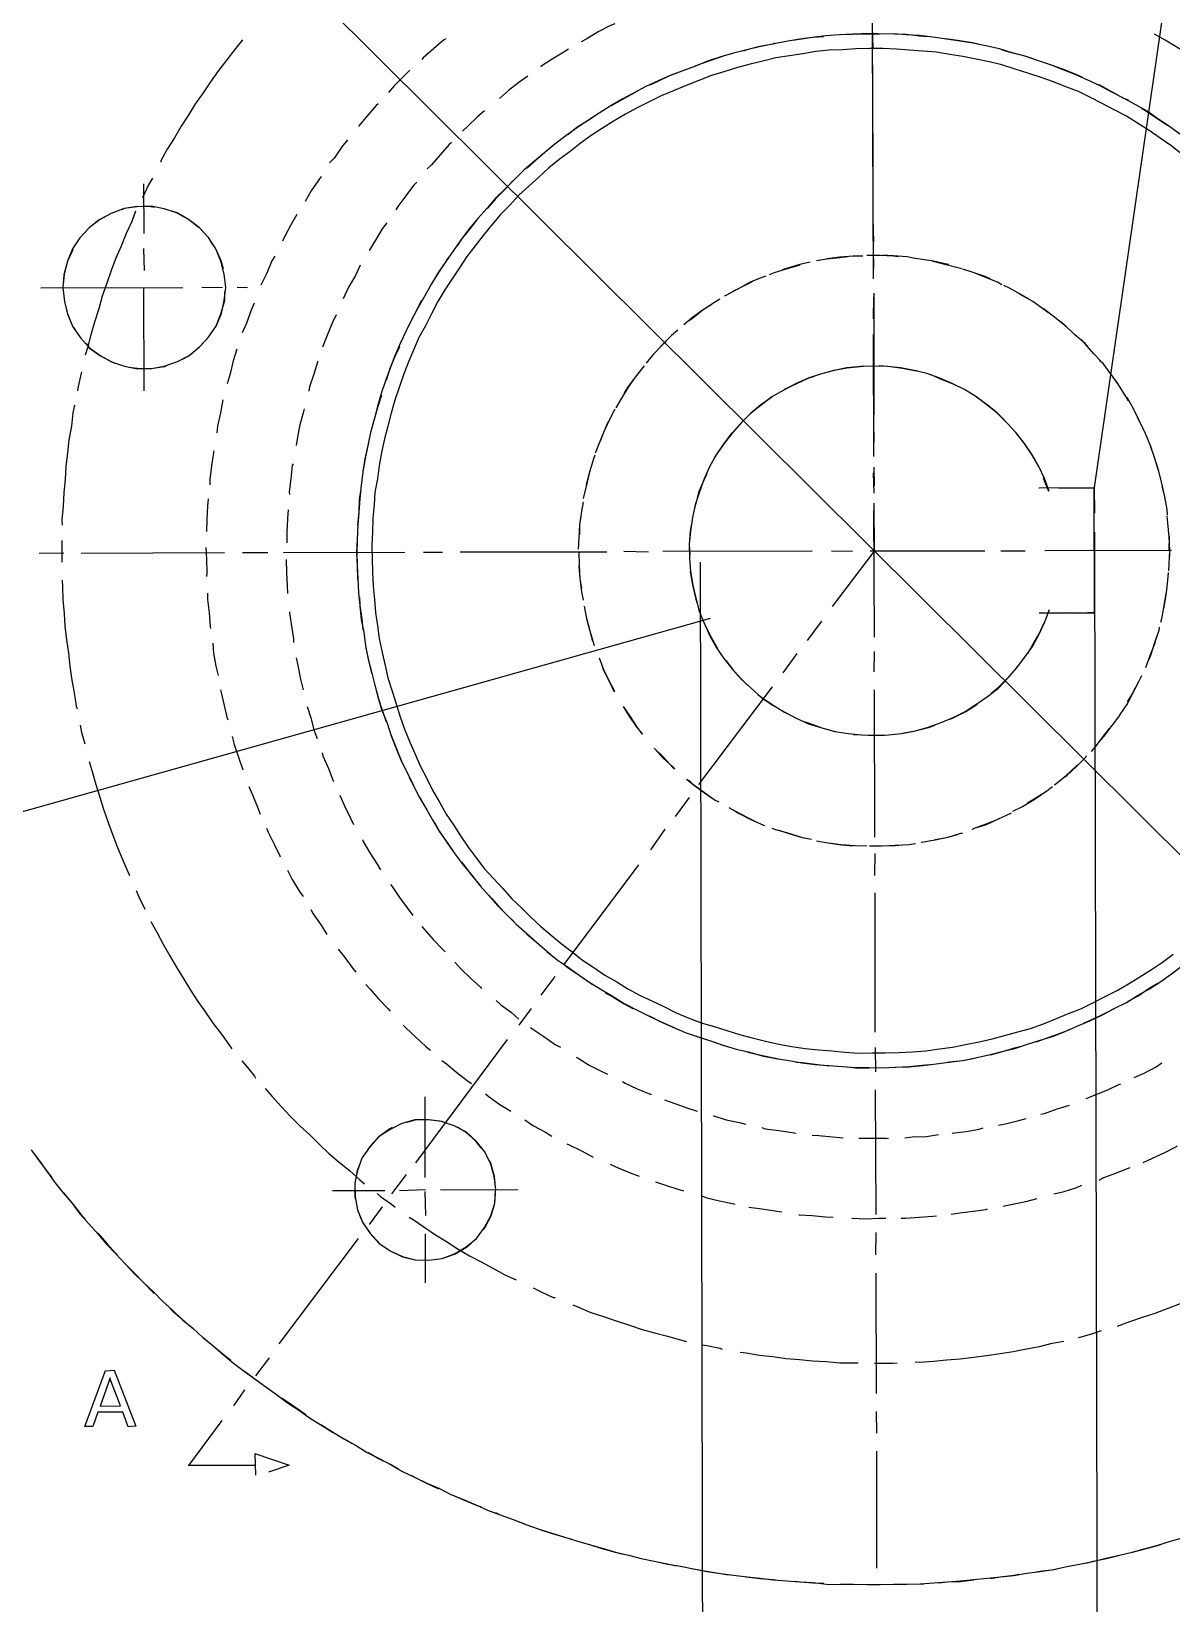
# Model space of a CAD drawing. Header units: millimetres. Extents: x -1 to 561, y -1 to 421.
# Drawn here: x 99.2 to 201.4, y 199.8 to 340.8 of the extents above; entities that cross this region are included whole.
import ezdxf

# ---------------------------------------------------------------- set-up
doc = ezdxf.new("R2010")
doc.units = ezdxf.units.MM

msp = doc.modelspace()

# ---------------------------------------------------------------- linework, layer by layer
for points in [[(208.26, 394.89), (194.51, 299.88)], [(242.33, 227.06), (110.8, 357.84)], [(174.61, 337.05), (174.61, 347.39)], [(151.5, 341.49), (151.12, 341.33), (150.03, 340.76), (149.01, 340.15), (148.49, 339.88)], [(118.13, 340.06), (117.4, 339.16), (116.71, 338.25), (115.97, 337.3), (115.25, 336.27), (114.61, 335.3), (113.92, 334.33), (113.26, 333.27), (112.62, 332.3), (112.02, 331.26), (111.38, 330.25), (110.81, 329.19), (110.81, 329.08)], [(202.19, 331.57), (201.26, 332.26), (200.21, 332.96), (199.24, 333.64), (198.19, 334.25), (197.12, 334.82), (196.09, 335.36), (194.99, 335.96), (193.94, 336.43), (192.8, 336.95), (191.71, 337.35), (190.59, 337.8), (189.41, 338.2), (188.31, 338.57), (187.14, 338.88), (186, 339.24), (184.79, 339.51), (183.63, 339.75), (182.45, 339.94), (181.27, 340.12), (180.04, 340.3), (178.84, 340.43), (177.67, 340.49), (176.47, 340.58), (175.27, 340.55), (174.05, 340.55), (172.86, 340.54), (171.66, 340.49), (170.45, 340.41), (169.2, 340.27), (168.06, 340.11), (166.87, 339.89), (165.65, 339.67), (164.46, 339.41), (163.35, 339.14), (162.17, 338.84), (161.03, 338.53), (159.83, 338.14), (158.75, 337.69), (157.61, 337.27), (156.49, 336.84), (155.35, 336.33), (154.3, 335.86), (153.2, 335.27), (152.17, 334.71), (151.11, 334.1), (150.11, 333.47), (149.08, 332.8), (148.09, 332.13), (147.12, 331.44), (146.14, 330.7), (145.25, 329.95), (144.3, 329.17), (143.38, 328.38), (142.55, 327.54), (141.7, 326.71), (140.82, 325.85), (140.05, 324.94), (139.22, 324.03), (138.51, 323.08), (137.74, 322.13), (137.06, 321.14), (136.36, 320.15), (135.71, 319.18), (135.06, 318.17), (134.47, 317.08), (133.87, 316.05), (133.32, 314.99), (132.79, 313.93), (132.26, 312.8), (131.79, 311.71), (131.38, 310.58), (130.95, 309.46), (130.57, 308.31), (130.23, 307.16), (129.93, 305.98), (129.6, 304.83), (129.35, 303.66), (129.1, 302.45), (128.91, 301.3), (128.78, 300.08), (128.65, 298.9), (128.55, 297.67), (128.48, 296.51), (128.42, 295.25), (128.36, 294.07), (128.42, 292.88), (128.47, 291.66), (128.52, 290.48), (128.65, 289.27), (128.77, 288.06), (128.99, 286.92), (129.15, 285.69), (129.39, 284.5), (129.69, 283.36), (129.98, 282.15), (130.28, 280.99), (130.63, 279.91), (131.09, 278.74), (131.46, 277.61), (131.9, 276.47), (132.36, 275.36), (132.88, 274.31), (133.44, 273.22), (133.97, 272.14), (134.55, 271.12), (135.15, 270.08), (135.79, 269), (136.47, 268.04), (137.17, 267.03), (137.89, 266.08), (138.66, 265.13), (139.42, 264.2), (140.18, 263.32), (141, 262.39), (141.88, 261.51), (142.68, 260.71), (143.62, 259.87), (144.5, 259.1), (145.41, 258.28), (146.33, 257.53), (147.32, 256.86), (148.32, 256.13), (149.28, 255.48), (150.34, 254.82), (151.37, 254.22), (152.36, 253.61), (153.45, 253.02), (154.54, 252.5), (155.6, 252), (156.75, 251.48), (157.83, 251.01), (158.99, 250.61), (160.1, 250.24), (161.24, 249.85), (162.39, 249.51), (163.6, 249.23), (164.74, 248.9), (165.95, 248.66), (167.14, 248.5), (168.29, 248.28), (169.48, 248.14), (170.69, 248.03), (171.92, 247.94), (173.11, 247.86), (174.32, 247.86), (175.48, 247.84), (176.68, 247.89), (177.91, 247.92), (179.14, 248.05), (180.32, 248.18), (181.48, 248.34), (182.68, 248.49), (183.85, 248.73), (185.05, 248.99), (186.23, 249.29), (187.38, 249.57), (188.53, 249.95), (189.67, 250.32), (190.84, 250.68), (191.97, 251.12), (193.04, 251.59), (194.12, 252.06), (195.24, 252.59), (196.3, 253.15), (197.4, 253.69), (198.4, 254.32), (199.47, 254.93), (200.49, 255.58), (201.43, 256.27), (202.42, 257)], [(136.36, 340.14), (136.16, 340.02), (135.26, 339.23), (134.32, 338.42), (134.2, 338.28)], [(170.22, 340.32), (169.26, 340.27), (168.03, 340.08), (167.51, 339.99)], [(175.11, 340.58), (174.05, 340.61), (172.82, 340.52), (171.73, 340.49)], [(174.6, 341.22), (174.65, 339.28)], [(179.49, 340.33), (178.84, 340.38), (177.65, 340.52), (176.59, 340.55)], [(184.62, 339.53), (183.59, 339.77), (182.45, 339.95), (181.21, 340.14), (181.17, 340.11)], [(202.84, 338.83), (201.86, 339.43), (200.86, 340.03), (199.92, 340.56)], [(202.37, 329.8), (201.38, 330.57), (200.42, 331.23), (199.42, 331.9), (198.4, 332.57), (197.39, 333.21), (196.28, 333.76), (195.23, 334.33), (194.16, 334.86), (193.1, 335.41), (191.97, 335.84), (190.85, 336.28), (189.74, 336.68), (188.54, 337.06), (187.43, 337.42), (186.22, 337.79), (185.07, 338.08), (183.92, 338.3), (182.72, 338.55), (181.57, 338.74), (180.35, 338.93), (179.13, 339.03), (177.92, 339.13), (176.78, 339.2), (175.55, 339.28), (174.35, 339.28), (173.14, 339.24), (171.92, 339.16), (170.74, 339.11), (169.55, 338.99), (168.36, 338.8), (167.17, 338.6), (165.96, 338.42), (164.8, 338.12), (163.64, 337.87), (162.42, 337.53), (161.3, 337.18), (160.19, 336.84), (159.04, 336.41), (157.91, 335.95), (156.82, 335.5), (155.67, 335.01), (154.59, 334.48), (153.53, 333.94), (152.47, 333.39), (151.46, 332.77), (150.4, 332.12), (149.39, 331.45), (148.4, 330.76), (147.5, 330.04), (146.52, 329.32), (145.59, 328.56), (144.71, 327.72), (143.8, 326.91), (142.9, 326.1), (142.09, 325.22), (141.25, 324.37), (140.48, 323.44), (139.72, 322.5), (139, 321.56), (138.25, 320.61), (137.57, 319.58), (136.92, 318.6), (136.28, 317.61), (135.63, 316.57), (135.06, 315.48), (134.52, 314.4), (133.94, 313.34), (133.47, 312.21), (133.02, 311.15), (132.57, 310.01), (132.16, 308.86), (131.79, 307.73), (131.46, 306.57), (131.17, 305.4), (130.86, 304.26), (130.59, 303.04), (130.38, 301.86), (130.22, 300.67), (130, 299.47), (129.92, 298.33), (129.8, 297.13), (129.77, 295.88), (129.72, 294.69), (129.75, 293.5), (129.77, 292.27), (129.85, 291.05), (129.95, 289.85), (130.05, 288.68), (130.23, 287.49), (130.39, 286.33), (130.66, 285.08), (130.92, 283.91), (131.17, 282.8), (131.54, 281.63), (131.9, 280.47), (132.27, 279.32), (132.65, 278.22), (133.12, 277.03), (133.61, 275.96), (134.08, 274.86), (134.64, 273.79), (135.16, 272.75), (135.8, 271.66), (136.38, 270.6), (137.06, 269.64), (137.68, 268.63), (138.36, 267.61), (139.09, 266.66), (139.84, 265.69), (140.63, 264.8), (141.47, 263.92), (142.29, 262.99), (143.14, 262.19), (143.98, 261.34), (144.85, 260.54), (145.79, 259.73), (146.71, 258.97), (147.69, 258.24), (148.61, 257.5), (149.63, 256.82), (150.61, 256.15), (151.69, 255.55), (152.68, 254.91), (153.78, 254.33), (154.83, 253.83), (155.91, 253.32), (157.02, 252.77), (158.1, 252.31), (159.27, 251.88), (160.42, 251.54), (161.56, 251.18), (162.7, 250.82), (163.83, 250.51), (165.03, 250.23), (166.22, 249.94), (167.4, 249.73), (168.58, 249.56), (169.78, 249.45), (170.98, 249.35), (172.15, 249.23), (173.37, 249.15), (174.6, 249.18), (175.77, 249.18), (176.98, 249.2), (178.21, 249.27), (179.41, 249.37), (180.62, 249.52), (181.79, 249.69), (182.95, 249.93), (184.19, 250.16), (185.35, 250.44), (186.47, 250.72), (187.64, 251.05), (188.79, 251.37), (189.97, 251.79), (191.11, 252.25), (192.19, 252.69), (193.31, 253.12), (194.37, 253.67), (195.44, 254.21), (196.55, 254.77), (197.59, 255.38), (198.59, 255.98), (199.65, 256.64), (200.64, 257.3), (201.57, 258.02)], [(147.36, 339.21), (146.94, 338.95), (145.9, 338.31), (144.87, 337.66), (144.9, 337.62)], [(161.41, 338.64), (160.98, 338.5), (159.84, 338.11), (158.69, 337.69), (158.65, 337.71)], [(165.85, 339.74), (165.68, 339.65), (164.48, 339.45), (163.34, 339.14), (163.04, 339.04)], [(189.04, 338.34), (188.27, 338.57), (187.1, 338.88), (186.26, 339.13)], [(133.13, 337.32), (132.57, 336.75), (131.73, 335.91), (131.21, 335.31)], [(157.08, 337.06), (156.49, 336.85), (155.36, 336.32), (154.64, 335.97)], [(174.63, 337.81), (174.65, 325.57)], [(193.41, 336.69), (192.79, 336.96), (191.7, 337.4), (190.57, 337.79), (190.49, 337.81)], [(143.72, 336.79), (142.91, 336.22), (141.99, 335.51), (141.16, 334.79)], [(197.57, 334.62), (197.11, 334.82), (196.08, 335.37), (195, 335.97), (194.8, 336.04)], [(130.29, 334.31), (130.1, 334.15), (129.35, 333.29), (128.55, 332.32), (128.52, 332.28)], [(153.48, 335.4), (153.22, 335.26), (152.14, 334.67), (151.19, 334.13)], [(174.66, 333.4), (174.66, 335.54)], [(139.82, 333.69), (139.22, 333.18), (138.33, 332.31), (137.85, 331.85)], [(149.73, 333.19), (149.12, 332.81), (148.11, 332.17), (147.29, 331.52)], [(201.07, 332.36), (200.22, 332.94), (199.2, 333.62), (198.74, 333.89)], [(174.72, 318.66), (174.66, 331.97)], [(127.55, 331.07), (127.04, 330.46), (126.37, 329.47), (125.94, 329)], [(136.87, 330.83), (136.65, 330.65), (135.85, 329.73), (135.06, 328.82), (134.68, 328.48)], [(145.98, 330.58), (145.25, 329.93), (144.33, 329.16), (143.66, 328.54)], [(110.04, 327.63), (109.7, 327.05), (109.19, 325.94), (109.13, 325.94)], [(125.18, 327.78), (124.98, 327.5), (124.29, 326.5), (123.75, 325.55)], [(133.76, 327.28), (133.47, 326.97), (132.78, 326.06), (132.04, 325.1), (131.88, 324.79)], [(142.38, 327.4), (141.68, 326.66), (140.85, 325.82), (140.06, 324.93), (140.06, 324.91)], [(109.31, 322.67), (109.29, 327.12)], [(108.54, 324.69), (108.19, 323.76), (107.68, 322.68), (107.25, 321.53), (106.77, 320.46), (106.36, 319.35), (105.97, 318.22), (105.55, 317.04), (105.23, 315.93), (104.85, 314.73), (104.53, 313.57), (104.21, 312.42), (104, 311.76)], [(110.21, 325.01), (109.88, 325.06), (108.69, 325.1), (107.5, 324.91), (107.3, 324.79)], [(114.18, 323.22), (113.28, 323.93), (112.25, 324.53), (111.79, 324.68)], [(123.01, 324.38), (122.44, 323.38), (121.88, 322.38), (121.7, 321.98)], [(105.85, 324.19), (105.28, 323.91), (104.37, 323.18), (103.9, 322.67)], [(131.07, 323.63), (130.66, 323.08), (130.06, 322.08), (129.47, 321.15)], [(139.05, 323.8), (138.45, 323.09), (137.75, 322.17), (137.36, 321.57)], [(174.66, 324.01), (174.71, 321.93)], [(116.41, 319.49), (116.21, 320.22), (115.72, 321.29), (115.29, 321.95)], [(102.92, 321.22), (102.43, 320.18), (102.12, 319.04), (102.03, 318.11)], [(109.34, 319.36), (109.29, 321.33)], [(121.02, 320.65), (120.76, 320.23), (120.3, 319.12), (119.78, 318.03), (119.76, 318.05)], [(136.55, 320.47), (136.36, 320.17), (135.71, 319.19), (135.08, 318.15), (134.83, 317.73)], [(172.38, 320.57), (171.71, 320.5), (170.49, 320.38), (169.59, 320.23)], [(173.74, 320.65), (172.89, 320.64), (171.7, 320.56), (170.52, 320.4)], [(176.92, 320.58), (176.47, 320.63), (175.31, 320.71), (174.11, 320.71)], [(174.7, 320.39), (174.67, 318.61)], [(178.57, 320.41), (177.73, 320.58), (176.5, 320.68), (175.51, 320.72)], [(181.47, 319.88), (181.27, 319.92), (180.09, 320.19), (178.9, 320.36), (178.45, 320.43)], [(182.62, 319.49), (182.4, 319.57), (181.23, 319.87), (180.09, 320.16), (179.91, 320.23)], [(128.68, 319.83), (128.25, 318.91), (127.64, 317.86), (127.15, 316.82)], [(165.07, 318.85), (164.69, 318.73), (163.59, 318.27), (162.54, 317.68), (162.15, 317.54)], [(168.11, 319.83), (166.97, 319.5), (165.8, 319.15), (165.35, 318.96)], [(169.03, 320.1), (168.09, 319.88), (167, 319.56), (166.51, 319.4)], [(185.18, 318.6), (184.71, 318.81), (183.55, 319.21), (182.72, 319.47)], [(186.23, 318.08), (185.82, 318.31), (184.7, 318.75), (183.81, 319.13)], [(100.04, 317.79), (112.76, 317.82)], [(109.32, 308.56), (109.29, 317.76)], [(114.47, 317.87), (116.33, 317.83)], [(115.76, 314.38), (115.77, 314.39), (116.19, 315.48), (116.53, 316.65), (116.55, 317.47)], [(117.64, 317.86), (118.57, 317.82)], [(163.91, 318.39), (163.6, 318.22), (162.52, 317.67), (161.48, 317.11), (161.32, 317.05)], [(174.74, 317.33), (174.75, 306.41)], [(188.67, 316.78), (187.92, 317.19), (186.92, 317.76), (186.39, 318.01)], [(190.35, 315.6), (190, 315.87), (188.99, 316.56), (187.93, 317.16), (187.72, 317.32)], [(102.18, 316.45), (102.44, 315.44), (102.92, 314.31), (103.12, 314.06)], [(119.16, 316.43), (118.89, 315.79), (118.47, 314.64), (118.1, 313.75)], [(134.18, 316.65), (133.84, 316.05), (133.34, 315.01), (132.82, 314.04)], [(160.15, 316.28), (159.45, 315.83), (158.48, 315.13), (157.71, 314.49)], [(160.94, 316.77), (160.44, 316.49), (159.43, 315.83), (158.49, 315.06), (158.18, 314.85)], [(174.71, 315.03), (174.73, 316.97)], [(192.16, 314.15), (191.87, 314.43), (190.95, 315.17), (189.96, 315.91), (189.9, 315.94)], [(126.51, 315.38), (126.17, 314.63), (125.68, 313.47), (125.31, 312.48)], [(193.98, 312.46), (193.68, 312.81), (192.77, 313.59), (191.87, 314.45), (191.53, 314.74)], [(112.79, 311.42), (113.3, 311.71), (114.26, 312.51), (114.95, 313.22)], [(156.51, 313.44), (155.79, 312.68), (154.94, 311.82), (154.31, 311.04)], [(157.17, 314.01), (156.6, 313.52), (155.77, 312.68), (155.24, 312.11)], [(174.75, 302.67), (174.72, 313.61)], [(195.1, 311.23), (194.48, 311.88), (193.65, 312.8), (193.32, 313.15)], [(104.11, 312.8), (104.38, 312.43), (105.32, 311.73), (106.42, 311.16), (106.64, 311.05)], [(117.62, 312.3), (117.3, 311.26), (117.01, 310.07), (116.75, 309.18)], [(132.2, 312.52), (131.82, 311.71), (131.34, 310.55), (131.01, 309.49)], [(103.69, 310.27), (103.66, 310.13), (103.39, 308.95), (103.34, 308.57)], [(107.94, 310.68), (108.71, 310.58), (109.91, 310.55), (111.13, 310.75), (111.28, 310.83)], [(124.87, 311.21), (124.51, 310.05), (124.13, 308.91), (124.07, 308.54)], [(154.15, 310.79), (153.45, 309.95), (152.71, 308.96), (152.36, 308.38)], [(190.45, 299.56), (190.04, 300.69), (189.53, 301.76), (188.9, 302.84), (188.23, 303.87), (187.48, 304.83), (186.68, 305.68), (185.81, 306.57), (184.88, 307.3), (183.88, 308.06), (182.88, 308.68), (181.82, 309.18), (180.66, 309.69), (179.49, 310.1), (178.36, 310.38), (177.16, 310.61), (175.98, 310.74), (174.72, 310.77), (173.57, 310.73), (172.33, 310.61), (171.14, 310.37), (169.96, 310.06), (168.86, 309.7), (167.73, 309.2), (166.66, 308.62), (165.59, 308.03), (164.64, 307.28), (163.66, 306.5), (162.84, 305.68), (162.05, 304.75), (161.28, 303.82), (160.59, 302.83), (160.01, 301.74), (159.53, 300.66), (159.1, 299.49), (158.72, 298.33), (158.48, 297.2), (158.31, 295.97), (158.18, 294.77), (158.21, 293.56), (158.31, 292.35), (158.52, 291.12), (158.78, 289.95), (159.08, 288.8), (159.52, 287.71), (160.04, 286.57), (160.63, 285.51), (161.3, 284.54), (162.1, 283.54), (162.88, 282.68), (163.77, 281.85), (164.68, 281.06), (165.66, 280.35), (166.75, 279.74), (167.79, 279.21), (168.89, 278.69), (170.08, 278.33), (171.24, 278.01), (172.44, 277.83), (173.62, 277.71), (174.81, 277.64), (176.05, 277.71), (177.26, 277.83), (178.47, 278.06), (179.6, 278.38), (180.77, 278.8), (181.86, 279.27), (182.94, 279.78), (183.98, 280.47), (184.93, 281.15), (185.91, 281.9), (186.75, 282.78), (187.53, 283.68), (188.28, 284.68), (188.96, 285.63), (189.56, 286.74), (190.08, 287.84), (190.49, 288.95)], [(173.82, 310.73), (173.51, 310.7), (172.32, 310.59), (171.17, 310.38), (170.65, 310.23)], [(178.63, 310.35), (178.38, 310.36), (177.14, 310.59), (175.99, 310.75), (175.23, 310.79)], [(196.65, 309.18), (196.02, 310.02), (195.3, 311.01), (194.98, 311.26)], [(153.29, 309.7), (152.71, 308.9), (152.11, 307.91), (151.59, 307.02)], [(169.39, 309.86), (168.83, 309.67), (167.74, 309.16), (166.69, 308.68)], [(182.63, 308.8), (181.8, 309.18), (180.65, 309.65), (179.89, 309.99)], [(197.57, 307.64), (197.34, 308.06), (196.72, 309.06), (196.05, 309.99)], [(116.37, 307.74), (116.14, 306.59), (115.89, 305.39), (115.82, 304.79)], [(130.58, 308.18), (130.25, 307.14), (129.93, 305.98), (129.82, 305.6)], [(165.56, 307.96), (164.62, 307.3), (163.66, 306.49), (163.12, 305.96)], [(186.46, 305.92), (185.81, 306.58), (184.91, 307.29), (183.94, 307.98)], [(198.94, 305.05), (198.51, 305.96), (197.99, 307.01), (197.46, 307.95)], [(103.06, 307.26), (102.92, 306.58), (102.78, 305.39), (102.55, 304.16), (102.43, 303.01), (102.29, 301.78), (102.21, 300.62), (102.11, 299.43), (102.03, 298.2), (101.92, 296.99), (101.94, 296.5)], [(123.65, 306.95), (123.56, 306.59), (123.25, 305.4), (123.02, 304.23), (122.93, 303.67)], [(151.52, 306.92), (151.48, 306.85), (150.96, 305.81), (150.45, 304.68), (150.19, 304.03)], [(199.68, 303.32), (199.52, 303.72), (199.06, 304.8), (198.5, 305.92), (198.38, 306.19)], [(150.89, 305.74), (150.46, 304.73), (149.99, 303.56), (149.76, 302.96)], [(162.01, 304.8), (161.3, 303.84), (160.59, 302.82), (160.43, 302.51)], [(174.73, 304.87), (174.71, 303.03)], [(189.26, 302.24), (188.94, 302.82), (188.26, 303.83), (187.51, 304.8), (187.4, 304.92)], [(129.43, 303.87), (129.35, 303.65), (129.13, 302.48), (128.91, 301.28), (128.9, 301.23)], [(200.34, 301.3), (200.28, 301.4), (199.91, 302.59), (199.53, 303.72), (199.52, 303.71)], [(115.54, 303.19), (115.53, 303.04), (115.35, 301.82), (115.2, 300.62), (115.18, 300.13)], [(122.66, 302.02), (122.59, 301.85), (122.45, 300.68), (122.32, 299.5), (122.34, 299.26)], [(149.73, 302.79), (149.6, 302.47), (149.25, 301.27), (148.93, 300.12), (148.91, 300.08)], [(200.84, 298.95), (200.83, 299.06), (200.58, 300.29), (200.27, 301.43), (200.1, 302.03)], [(149.37, 301.69), (149.24, 301.3), (148.96, 300.09), (148.66, 298.92), (148.71, 298.9)], [(159.72, 301.06), (159.52, 300.62), (159.06, 299.54), (158.74, 298.36), (158.64, 297.9)], [(174.77, 299.37), (174.72, 301.2)], [(174.73, 301.72), (174.76, 300.02)], [(190.42, 299.53), (189.99, 300.65), (189.97, 300.75)], [(128.73, 299.72), (128.6, 298.87), (128.55, 297.72), (128.44, 296.5)], [(194.51, 299.86), (189.54, 299.82)], [(189.57, 299.85), (190.08, 299.88)], [(191.34, 299.83), (194.38, 299.85)], [(194.49, 299.89), (194.52, 297.58)], [(194.53, 288.67), (194.51, 299.86)], [(201.07, 297.4), (201.04, 297.92), (200.83, 299.05), (200.61, 300.02)], [(115.03, 298.86), (114.98, 298.22), (114.91, 297.03), (114.89, 295.93)], [(122.21, 297.89), (122.16, 297.11), (122.09, 295.88), (122.09, 294.93)], [(148.66, 298.57), (148.52, 297.76), (148.34, 296.54), (148.35, 295.64)], [(174.75, 298.47), (174.76, 294.18), (171, 289.22)], [(174.79, 286.46), (174.75, 297.84)], [(148.45, 297.25), (148.35, 296.53), (148.3, 295.37), (148.24, 294.35)], [(158.35, 296.5), (158.27, 295.98), (158.19, 294.78), (158.25, 293.84)], [(201.3, 294.26), (201.24, 295.46), (201.12, 296.73), (201.05, 297.33)], [(101.91, 295.13), (101.92, 294.62), (101.91, 293.4), (101.93, 293.2)], [(128.42, 294.98), (128.38, 294.12), (128.4, 292.85), (128.44, 291.7), (128.46, 291.6)], [(194.53, 295.88), (194.52, 292.94)], [(201.24, 294.29), (201.27, 295.46), (201.2, 295.72)], [(99.88, 293.99), (102.09, 294.03)], [(103.67, 294.01), (116.51, 294.07)], [(114.84, 294.51), (114.89, 293.43), (114.92, 292.24), (114.89, 291.91)], [(118.13, 294.07), (120.39, 294.05)], [(121.79, 294.05), (132.69, 294.1)], [(122.05, 293.42), (122.07, 292.25), (122.14, 291.04), (122.17, 290.38)], [(134.35, 294.1), (136.06, 294.09)], [(137.63, 294.11), (150.81, 294.13)], [(148.28, 294.03), (148.31, 292.95), (148.37, 291.69), (148.51, 290.85)], [(152.32, 294.17), (154.53, 294.13)], [(155.82, 294.18), (169.21, 294.2)], [(170.95, 294.22), (172.83, 294.18)], [(174.41, 294.21), (184.7, 294.2)], [(186.12, 294.22), (188.3, 294.22)], [(190.07, 294.23), (201.43, 294.27)], [(201.19, 292.4), (201.22, 293.05), (201.3, 294.25), (201.25, 294.27)], [(201.28, 293.66), (201.28, 294.3), (201.28, 294.25)], [(148.3, 292.83), (148.37, 291.73), (148.51, 290.54), (148.66, 289.77)], [(158.31, 292.42), (158.28, 292.35), (158.48, 291.16), (158.75, 289.98), (158.86, 289.56)], [(159.16, 293.2), (159.39, 192.68)], [(194.54, 293.29), (194.77, 192.75)], [(200.76, 289.03), (200.83, 289.5), (201.01, 290.67), (201.13, 291.88), (201.18, 292.26)], [(101.94, 291.58), (101.98, 290.97), (102, 289.83), (102.12, 288.59), (102.2, 287.44), (102.33, 286.21), (102.51, 285.04), (102.65, 283.85), (102.83, 282.61), (103.03, 281.48), (103.21, 280.28), (103.31, 280.04)], [(194.51, 291.5), (194.53, 288.67)], [(200.47, 287.81), (200.61, 288.27), (200.81, 289.5), (201.02, 290.67), (201.05, 291.02)], [(114.98, 290.4), (114.99, 289.85), (115.13, 288.64), (115.23, 287.42), (115.25, 287.25)], [(128.61, 290.04), (128.65, 289.31), (128.82, 288.09), (128.92, 287.13)], [(148.75, 289.25), (148.96, 288.13), (149.26, 287), (149.49, 286.16)], [(70.2, 262.9), (160.1, 288.17)], [(122.34, 288.75), (122.33, 288.64), (122.52, 287.45), (122.69, 286.3), (122.7, 285.99)], [(148.96, 288.23), (148.96, 288.16), (149.26, 287.02), (149.62, 285.81), (149.65, 285.71)], [(159.45, 287.92), (159.57, 287.66), (160.05, 286.62), (160.69, 285.5), (160.73, 285.46)], [(170.05, 287.9), (168.75, 286.17)], [(188.55, 285.01), (188.94, 285.69), (189.57, 286.75), (190.05, 287.82)], [(189.56, 288.64), (194.5, 288.65)], [(192.45, 288.64), (189.56, 288.62)], [(194.56, 288.65), (193.94, 288.69)], [(199.14, 283.75), (199.52, 284.83), (199.98, 285.95), (200.11, 286.56)], [(199.43, 284.5), (199.57, 284.85), (199.95, 285.97), (200.32, 287.1), (200.35, 287.36)], [(115.45, 285.92), (115.53, 285.03), (115.72, 283.86), (115.94, 283.02)], [(129.16, 285.67), (129.38, 284.51), (129.66, 283.35), (129.76, 283.15)], [(167.84, 284.99), (166.57, 283.25)], [(174.77, 283.35), (174.81, 285.17)], [(122.95, 284.6), (123.08, 283.92), (123.32, 282.69), (123.56, 281.73)], [(150.1, 284.61), (150.5, 283.55), (151, 282.52), (151.47, 281.63)], [(150.3, 284.15), (150.47, 283.56), (151.02, 282.51), (151.45, 281.55)], [(161.47, 284.36), (162.07, 283.6), (162.87, 282.7), (163.41, 282.17)], [(185.25, 281.44), (185.87, 281.92), (186.73, 282.79), (187.54, 283.69), (187.63, 283.82)], [(196.83, 279.53), (197.48, 280.48), (198.01, 281.53), (198.51, 282.5)], [(197.5, 280.65), (198.02, 281.53), (198.57, 282.62), (198.78, 283.02)], [(116.14, 281.73), (116.2, 281.5), (116.49, 280.33), (116.75, 279.17), (116.84, 279.04)], [(130.14, 281.65), (130.3, 281.01), (130.66, 279.9), (131.01, 278.87)], [(165.63, 282.02), (159.02, 273.25)], [(164.35, 281.31), (164.7, 281.06), (165.7, 280.37), (166.72, 279.73), (166.91, 279.66)], [(174.84, 268.52), (174.81, 281.75)], [(123.91, 280.23), (124.26, 279.24), (124.55, 278.06), (124.82, 277.38)], [(152.26, 280.24), (152.85, 279.38), (153.53, 278.36), (153.95, 277.79)], [(152.3, 280.19), (152.81, 279.39), (153.48, 278.37), (154.02, 277.75)], [(181.58, 279.1), (181.87, 279.22), (182.98, 279.78), (183.99, 280.42), (184.17, 280.61)], [(194.95, 277.06), (195.37, 277.55), (196.11, 278.53), (196.81, 279.45), (196.8, 279.54)], [(103.56, 278.56), (103.7, 277.91), (103.97, 276.89)], [(168.47, 278.89), (168.93, 278.74), (170.09, 278.33), (171.27, 278.01), (171.64, 277.94)], [(177.32, 277.85), (178.45, 278.06), (179.64, 278.35), (180.24, 278.58)], [(194.26, 276.2), (194.58, 276.6), (195.35, 277.57), (195.88, 278.26)], [(117.21, 277.56), (117.39, 276.83), (117.76, 275.71), (118.16, 274.56)], [(131.43, 277.66), (131.48, 277.57), (131.92, 276.46), (132.37, 275.35), (132.48, 275.15)], [(155.05, 276.5), (155.9, 275.66), (156.71, 274.76), (156.87, 274.67)], [(155.09, 276.45), (155.84, 275.61), (156.72, 274.83), (156.87, 274.63)], [(172.92, 277.73), (173.65, 277.71), (174.85, 277.67), (175.71, 277.68)], [(104.37, 275.31), (104.65, 274.42), (104.96, 273.26), (105.34, 272.11), (105.66, 271.02), (106.07, 269.84), (106.5, 268.69), (106.91, 267.59), (107.4, 266.45), (107.86, 265.35), (107.98, 265.08)], [(125.26, 276.1), (125.34, 275.82), (125.84, 274.67), (126.25, 273.58), (126.31, 273.51)], [(190.94, 273.23), (191.07, 273.32), (192.01, 274.07), (192.91, 274.91), (193.03, 275.02)], [(191.81, 273.89), (192.04, 274.06), (192.94, 274.88), (193.74, 275.71), (193.82, 275.86)], [(133.08, 273.87), (133.42, 273.23), (133.95, 272.17), (134.56, 271.11), (134.65, 270.98)], [(157.95, 273.72), (158.59, 273.22), (159.57, 272.54), (160.22, 272.06)], [(158.14, 273.64), (158.54, 273.26), (159.56, 272.5), (160.52, 271.84), (160.85, 271.68)], [(118.69, 273.07), (119.01, 272.32), (119.48, 271.22), (119.71, 270.6)], [(126.85, 272.29), (127.27, 271.34), (127.79, 270.28), (128.08, 269.66)], [(187.22, 270.85), (188.06, 271.27), (189.11, 271.91), (189.77, 272.36)], [(188.53, 271.6), (189.13, 271.96), (190.13, 272.59), (190.75, 273.06)], [(158.19, 272.09), (156.91, 270.38)], [(161.73, 271.18), (162.65, 270.66), (163.7, 270.15), (164.08, 269.95)], [(162.14, 270.96), (162.67, 270.64), (163.7, 270.12), (164.85, 269.61), (164.93, 269.57)], [(135.35, 269.85), (135.8, 269.02), (136.48, 268.02), (136.97, 267.34)], [(183.57, 269.19), (183.69, 269.3), (184.81, 269.73), (185.88, 270.15)], [(184.08, 269.42), (184.84, 269.67), (185.92, 270.17), (187.02, 270.68), (187.07, 270.71)], [(120.28, 269.32), (120.43, 268.98), (120.96, 267.9), (121.47, 266.85), (121.49, 266.75)], [(128.87, 268.31), (128.93, 268.14), (129.54, 267.12), (130.19, 266.09), (130.49, 265.6)], [(156, 269.24), (154.7, 267.39)], [(165.59, 269.34), (165.93, 269.22), (167.13, 268.88), (168.23, 268.52)], [(166.23, 269.15), (167.11, 268.84), (168.3, 268.5), (169.15, 268.35)], [(169.61, 268.19), (170.63, 268.02), (171.83, 267.84), (172.89, 267.75)], [(170.68, 268.02), (171.8, 267.85), (173.05, 267.78), (174.1, 267.75)], [(175.62, 267.73), (176.66, 267.79), (177.88, 267.86), (178.48, 267.95)], [(179, 268.07), (179.02, 268.08), (180.25, 268.27), (181.39, 268.53), (182.25, 268.77)], [(180.2, 268.26), (180.24, 268.3), (181.4, 268.52), (182.54, 268.87), (182.69, 268.89)], [(174.34, 267.74), (175.44, 267.73), (176.68, 267.76), (177.31, 267.84)], [(174.82, 265.09), (174.85, 267.06)], [(122.16, 265.57), (122.59, 264.71), (123.24, 263.65), (123.56, 263.19)], [(137.77, 266.28), (137.92, 266.1), (138.65, 265.11), (139.44, 264.18), (139.5, 264.11)], [(153.65, 266.04), (146.94, 257.11)], [(108.6, 263.73), (108.83, 263.17), (109.37, 262.07), (109.33, 262.07)], [(131.41, 264.28), (131.54, 264.09), (132.2, 263.12), (132.9, 262.17), (133.4, 261.51)], [(140.47, 263.01), (141.04, 262.37), (141.82, 261.55), (142.49, 260.92)], [(174.87, 251.04), (174.86, 263.54)], [(109.91, 260.96), (110.43, 259.99), (111.02, 258.92), (111.61, 257.87), (112.24, 256.79), (112.85, 255.78), (113.45, 254.8), (114.12, 253.79), (114.81, 252.81), (115.5, 251.81), (116.25, 250.86), (116.96, 249.84), (117.17, 249.52)], [(124.25, 262.02), (124.47, 261.63), (125.17, 260.62), (125.69, 259.79)], [(134.21, 260.5), (134.43, 260.26), (135.21, 259.35), (136.04, 258.49), (136.3, 258.24)], [(143.54, 259.94), (143.57, 259.89), (144.5, 259.09), (145.42, 258.29), (145.74, 258.03)], [(126.71, 258.47), (127.29, 257.74), (128.02, 256.73), (128.3, 256.42)], [(137.16, 257.3), (137.71, 256.71), (138.56, 255.88), (139.48, 255.07), (139.57, 254.94)], [(146.87, 257.15), (147.29, 256.82), (148.32, 256.13), (149.3, 255.45), (149.51, 255.3)], [(129.19, 255.32), (129.57, 254.88), (130.31, 254.01), (131.16, 253.16), (131.37, 252.92)], [(146.14, 256.01), (144.87, 254.34)], [(197.56, 253.81), (198.44, 254.3), (199.44, 254.98), (200.15, 255.41)], [(140.87, 253.86), (141.28, 253.48), (142.25, 252.78), (142.89, 252.2)], [(150.66, 254.57), (151.33, 254.21), (152.36, 253.57), (153.13, 253.16)], [(144, 253.15), (142.89, 251.67)], [(154.58, 252.48), (155.59, 252), (156.71, 251.48), (157.48, 251.16)], [(193.61, 251.87), (194.18, 252.1), (195.2, 252.59), (196.26, 253.13)], [(132.54, 251.67), (132.81, 251.4), (133.68, 250.57), (134.56, 249.73), (134.99, 249.41)], [(143.96, 251.44), (144.16, 251.31), (145.14, 250.63), (146.15, 249.92), (146.64, 249.68)], [(189.33, 250.15), (189.71, 250.32), (190.79, 250.71), (191.95, 251.12), (192.31, 251.29)], [(141.87, 250.38), (133.63, 239.31)], [(158.77, 250.7), (158.97, 250.6), (160.08, 250.24), (161.28, 249.83), (161.8, 249.68)], [(174.91, 247.46), (174.88, 249.66)], [(185.21, 249), (186.2, 249.28), (187.37, 249.61), (187.96, 249.76)], [(118.06, 248.46), (118.45, 248), (119.2, 247.08), (119.29, 246.91)], [(136.01, 248.49), (136.41, 248.19), (137.33, 247.41), (138.27, 246.7), (138.67, 246.41)], [(148.05, 248.79), (148.22, 248.69), (149.21, 248.08), (150.3, 247.53), (150.86, 247.26)], [(163.1, 249.36), (163.57, 249.21), (164.75, 248.93), (165.92, 248.7), (166.35, 248.61)], [(167.78, 248.35), (168.3, 248.3), (169.49, 248.15), (170.7, 248), (170.73, 248.04)], [(181.11, 248.28), (181.47, 248.36), (182.71, 248.48), (183.78, 248.69)], [(198.09, 246.97), (198.98, 247.35), (200.05, 247.93), (200.56, 248.29)], [(172.42, 247.92), (173.09, 247.84), (174.31, 247.82), (175.01, 247.86)], [(176.63, 247.9), (176.69, 247.9), (177.9, 247.96), (179.08, 248.06), (179.74, 248.13)], [(120.17, 245.99), (120.79, 245.27), (121.63, 244.34), (122.4, 243.49), (123.3, 242.61), (124.15, 241.81), (125.02, 240.95), (125.87, 240.15), (126.79, 239.38), (127.72, 238.61), (128.62, 237.81), (129.06, 237.43)], [(139.92, 245.49), (140.24, 245.22), (141.19, 244.55), (142.2, 243.94)], [(152.21, 246.59), (152.45, 246.44), (153.53, 245.94), (154.68, 245.48), (154.8, 245.47)], [(174.94, 234.67), (174.88, 245.87)], [(193.79, 245.08), (194.58, 245.4), (195.73, 245.85), (196.77, 246.36), (196.87, 246.36)], [(134.5, 238), (134.51, 245.23)], [(155.96, 244.96), (156.89, 244.63), (158.06, 244.21), (158.89, 243.93)], [(189.72, 243.68), (190.06, 243.74), (191.18, 244.15), (192.28, 244.47)], [(136.03, 243.04), (136.02, 243.03), (134.82, 243.18), (133.57, 243.15), (132.87, 242.93)], [(143.44, 243.16), (144.23, 242.63), (145.29, 242.06), (145.85, 241.7)], [(160.32, 243.55), (160.38, 243.53), (161.51, 243.17), (162.7, 242.94), (163.24, 242.77)], [(185.92, 242.7), (186.54, 242.81), (187.75, 243.12), (188.4, 243.29)], [(131.55, 242.48), (131.34, 242.36), (130.35, 241.63), (129.54, 240.78), (129.2, 240.27)], [(139.53, 240.65), (139.05, 241.24), (138.19, 242.04), (137.36, 242.52)], [(164.71, 242.48), (165, 242.37), (166.21, 242.21), (167.41, 242.04), (167.77, 241.96)], [(169.2, 241.79), (169.82, 241.75), (171.02, 241.65), (171.99, 241.54)], [(173.4, 241.51), (174.64, 241.52), (175.84, 241.52), (176.06, 241.5)], [(177.51, 241.55), (178.19, 241.63), (179.45, 241.68), (180.53, 241.84)], [(181.79, 242), (181.78, 241.98), (183.03, 242.13), (184.19, 242.34), (184.56, 242.45)], [(99.18, 240.46), (99.87, 239.51), (100.62, 238.54), (101.29, 237.55), (102.03, 236.62), (102.83, 235.71), (103.55, 234.74), (104.33, 233.84), (105.15, 232.95), (105.94, 232), (106.76, 231.16), (107.61, 230.24), (108.38, 229.42), (109.25, 228.58), (110.14, 227.73), (110.97, 226.86), (111.85, 226.08), (112.73, 225.23), (113.67, 224.48), (114.57, 223.64), (115.46, 222.92), (116.37, 222.15), (117.31, 221.35), (118.27, 220.62), (119.26, 219.9), (120.22, 219.22), (121.17, 218.52), (122.15, 217.78), (123.16, 217.16), (124.14, 216.44), (125.15, 215.82), (126.19, 215.16), (127.24, 214.55), (128.27, 213.99), (129.29, 213.33), (130.38, 212.79), (131.45, 212.22), (132.47, 211.63), (133.56, 211.11), (134.66, 210.57), (135.73, 210.11), (136.82, 209.57), (137.94, 209.12), (139.06, 208.64), (140.1, 208.15), (141.24, 207.74), (142.4, 207.32), (143.52, 206.87), (144.65, 206.48), (145.77, 206.11), (146.93, 205.76), (148.08, 205.4), (149.21, 205.06), (150.39, 204.73), (151.56, 204.39), (152.73, 204.12), (153.87, 203.82), (155.04, 203.58), (156.26, 203.32), (157.4, 203.12), (158.56, 202.89), (159.74, 202.68), (160.98, 202.48), (162.15, 202.31), (163.37, 202.16), (164.54, 202.04), (165.71, 201.89), (166.91, 201.8), (168.1, 201.71), (169.31, 201.65), (170.49, 201.52), (171.69, 201.49), (172.91, 201.5), (174.12, 201.49), (175.34, 201.47), (176.52, 201.5), (177.73, 201.51), (178.91, 201.55), (180.13, 201.63), (181.35, 201.72), (182.5, 201.81), (183.69, 201.92), (184.9, 202.05), (186.1, 202.17), (187.29, 202.3), (188.47, 202.51), (189.67, 202.64), (190.84, 202.84), (192.06, 203.11), (193.19, 203.32), (194.37, 203.56), (195.55, 203.85), (196.77, 204.12), (197.92, 204.39), (199.1, 204.7), (200.2, 205), (201.35, 205.37), (202.52, 205.69)], [(99.41, 240.15), (99.88, 239.51), (100.61, 238.51), (101.03, 237.98)], [(147.21, 241.01), (147.41, 240.91), (148.53, 240.37), (149.56, 239.83)], [(198.9, 239.35), (199.73, 239.74), (200.78, 240.22), (201.87, 240.77), (201.93, 240.83)], [(128.62, 239.12), (128.41, 238.61), (128.2, 237.44), (128.21, 236.27), (128.25, 236)], [(140.84, 236.89), (140.73, 238.08), (140.38, 239.27), (140.27, 239.48)], [(151.11, 239.19), (151.8, 238.85), (152.89, 238.41), (153.7, 238.11)], [(194.94, 237.76), (195.23, 237.92), (196.35, 238.35), (197.5, 238.8), (197.72, 238.9)], [(132.81, 238.27), (131.49, 236.54)], [(155.15, 237.6), (155.15, 237.59), (156.32, 237.23), (157.46, 236.86), (157.69, 236.79)], [(190.89, 236.53), (191.81, 236.74), (192.95, 237.1), (193.39, 237.29)], [(101.83, 236.86), (102.04, 236.65), (102.82, 235.71), (103.61, 234.74), (104.03, 234.23)], [(126.18, 236.82), (130.89, 236.84)], [(130.2, 236.56), (130.51, 236.28), (131.49, 235.6), (131.82, 235.32)], [(132.2, 236.84), (134.52, 236.91)], [(134.55, 234.58), (134.49, 236.73)], [(135.87, 236.9), (142.82, 236.91)], [(139.73, 233.33), (139.87, 233.49), (140.42, 234.55), (140.76, 235.68), (140.82, 236.58)], [(159.24, 236.38), (159.76, 236.18), (160.9, 235.89), (162.08, 235.65), (162.28, 235.61)], [(186.33, 235.43), (187.17, 235.59), (188.37, 235.84), (189.38, 236.11)], [(128.67, 234.47), (128.88, 233.98), (129.59, 232.94), (130.39, 232.13)], [(130.64, 235.36), (129.49, 233.77)], [(133.06, 234.44), (133.44, 234.23), (134.4, 233.56), (135.42, 232.84), (136.42, 232.25), (137.45, 231.57), (138.48, 230.97), (139.52, 230.42), (140.58, 229.85), (141.66, 229.26), (142.66, 228.81)], [(163.53, 235.33), (164.49, 235.2), (165.68, 235.02), (166.5, 234.9)], [(168, 234.7), (168.05, 234.65), (169.21, 234.58), (170.42, 234.46), (171.1, 234.42)], [(172.76, 234.3), (172.8, 234.33), (174.04, 234.27), (175.22, 234.33), (175.83, 234.33)], [(177.2, 234.34), (177.62, 234.34), (178.82, 234.43), (180.02, 234.52), (180.37, 234.54)], [(181.67, 234.7), (182.44, 234.81), (183.65, 234.97), (184.8, 235.11), (184.92, 235.17)], [(105.04, 233.09), (105.17, 232.96), (105.95, 232.06), (106.77, 231.17), (106.91, 231.03)], [(134.54, 228.54), (134.52, 232.94)], [(174.93, 231.07), (174.94, 233.05)], [(128.49, 232.53), (121.39, 223.08)], [(131.64, 231.29), (132.48, 230.9), (133.65, 230.6), (134.74, 230.57)], [(136.35, 230.85), (137.15, 231.13), (138.2, 231.75), (138.59, 232.08)], [(107.81, 230.05), (108.43, 229.41), (109.25, 228.57), (110.11, 227.69), (110.21, 227.61)], [(174.97, 218.61), (174.95, 229.41)], [(196.6, 224.65), (197.7, 225.07), (198.82, 225.45), (199.96, 225.82), (201.13, 226.28), (202.24, 226.68), (203.35, 227.16), (204.4, 227.66), (205.53, 228.13), (206.62, 228.67), (207.68, 229.16), (208.59, 229.64)], [(144.18, 228.09), (144.92, 227.74), (145.99, 227.22), (146.16, 227.23)], [(111.36, 226.53), (111.84, 226.04), (112.72, 225.28), (113.6, 224.48)], [(147.76, 226.56), (148.27, 226.35), (149.35, 225.89), (150.49, 225.52), (151.63, 225.13), (152.82, 224.74), (153.97, 224.37), (155.08, 224.05), (156.24, 223.75), (157.4, 223.44), (157.94, 223.29)], [(193.1, 223.68), (193.11, 223.65), (194.28, 223.97), (195.17, 224.27)], [(114.63, 223.62), (115.5, 222.9), (116.4, 222.14), (117.07, 221.6)], [(159.35, 222.97), (159.76, 222.92), (160.93, 222.69), (161.14, 222.6)], [(178.44, 221.46), (178.87, 221.44), (180.09, 221.51), (181.25, 221.64), (182.48, 221.74), (183.67, 221.89), (184.85, 222.02), (186.07, 222.21), (187.24, 222.38), (188.42, 222.61), (189.6, 222.82), (190.73, 223.12), (191.77, 223.32)], [(120.52, 221.83), (119.29, 220.2)], [(162.74, 222.31), (163.29, 222.27), (164.49, 222.07), (165.68, 221.93), (166.89, 221.75), (168.06, 221.66), (169.23, 221.54), (170.48, 221.48), (171.69, 221.38), (172.85, 221.38), (173.34, 221.37)], [(105.88, 220.64), (106.61, 220.7), (108.57, 215.68), (107.87, 215.64), (107.38, 216.94), (105.14, 216.95), (104.71, 215.66), (103.97, 215.67), (105.85, 220.68)], [(106.25, 220.02), (105.37, 217.48), (107.17, 217.5), (106.24, 219.98)], [(118.28, 220.62), (118.3, 220.62), (119.22, 219.94), (120.23, 219.22), (120.5, 219.01)], [(174.79, 221.34), (175.24, 221.33), (176.45, 221.34), (176.83, 221.38)], [(118.3, 218.94), (117.31, 217.51)], [(121.67, 218.19), (122.21, 217.84), (123.2, 217.15), (123.79, 216.73)], [(116.28, 216.18), (113.29, 212.17)], [(125.04, 215.88), (125.15, 215.84), (126.19, 215.19), (127.22, 214.56), (127.91, 214.15)], [(175.01, 215.06), (174.97, 217.01)], [(119.24, 213.24), (122.31, 212.2), (120.47, 211.57)], [(119.31, 211.3), (119.27, 213.23)], [(129.43, 213.31), (130.33, 212.79), (131.43, 212.25), (132.1, 211.85)], [(175.02, 202.95), (175, 213.45)], [(113.25, 212.2), (119.27, 212.18)], [(133.26, 211.28), (133.55, 211.1), (134.62, 210.58), (135.69, 210.05)], [(136.99, 209.49), (137.95, 209.07), (139.03, 208.62), (139.53, 208.46)], [(140.8, 207.94), (141.24, 207.73), (142.41, 207.3), (143.41, 206.92)], [(144.88, 206.4), (145.79, 206.1), (146.92, 205.76), (147.63, 205.54)], [(148.99, 205.14), (149.25, 205.08), (150.36, 204.7), (151.53, 204.38), (152.27, 204.21)], [(197.93, 204.39), (199.06, 204.67), (200.19, 204.99), (201.06, 205.28)], [(153.89, 203.81), (155.05, 203.59), (156.24, 203.34), (157.02, 203.17)], [(189.29, 202.61), (189.66, 202.68), (190.89, 202.84), (192.04, 203.09), (192.36, 203.15)], [(193.78, 203.4), (194.41, 203.57), (195.6, 203.81), (196.67, 204.09)], [(158.51, 202.87), (158.58, 202.88), (159.75, 202.66), (160.98, 202.47), (161.69, 202.36)], [(163.19, 202.21), (163.3, 202.16), (164.53, 202.01), (165.7, 201.93), (166.32, 201.84)], [(167.65, 201.77), (168.13, 201.71), (169.29, 201.63), (170.27, 201.6)], [(180.56, 201.62), (181.35, 201.71), (182.52, 201.76), (183.71, 201.9), (183.74, 201.92)], [(185.21, 202.02), (186.08, 202.17), (187.34, 202.32), (187.73, 202.4)], [(171.74, 201.52), (171.75, 201.51), (172.92, 201.5), (174.11, 201.48), (175.1, 201.46)], [(176.4, 201.5), (176.52, 201.49), (177.72, 201.52), (178.94, 201.55), (179.19, 201.53)]]:
    msp.add_lwpolyline(points)
for points in [[(116.63, 317.84), (116.47, 319.04), (116.18, 320.2), (115.74, 321.31), (115.07, 322.32), (114.25, 323.2), (113.29, 323.94), (112.2, 324.53), (111.1, 324.9), (109.92, 325.12), (108.69, 325.06), (107.51, 324.91), (106.35, 324.47), (105.29, 323.9), (104.38, 323.19), (103.53, 322.27), (102.87, 321.3), (102.42, 320.19), (102.11, 318.97), (102, 317.83), (102.16, 316.57), (102.44, 315.47), (102.9, 314.3), (103.6, 313.31), (104.37, 312.44), (105.35, 311.72), (106.39, 311.16), (107.55, 310.77), (108.71, 310.54), (109.96, 310.56), (111.1, 310.77), (112.28, 311.19), (113.33, 311.72), (114.28, 312.5), (115.05, 313.34), (115.77, 314.35), (116.23, 315.51), (116.47, 316.67), (116.63, 317.83)], [(140.83, 236.92), (140.69, 238.1), (140.35, 239.27), (139.83, 240.31), (139.08, 241.25), (138.2, 242.06), (137.1, 242.64), (135.96, 243.03), (134.78, 243.18), (133.58, 243.17), (132.41, 242.84), (131.36, 242.31), (130.33, 241.63), (129.56, 240.76), (128.86, 239.78), (128.45, 238.63), (128.21, 237.48), (128.24, 236.26), (128.43, 235.09), (128.89, 233.99), (129.57, 232.97), (130.36, 232.09), (131.38, 231.4), (132.46, 230.87), (133.61, 230.6), (134.83, 230.59), (136.04, 230.73), (137.13, 231.14), (138.18, 231.77), (139.11, 232.52), (139.83, 233.51), (140.38, 234.56), (140.76, 235.7), (140.82, 236.87)]]:
    msp.add_lwpolyline(points, close=True)

doc.saveas('drawing.dxf')
